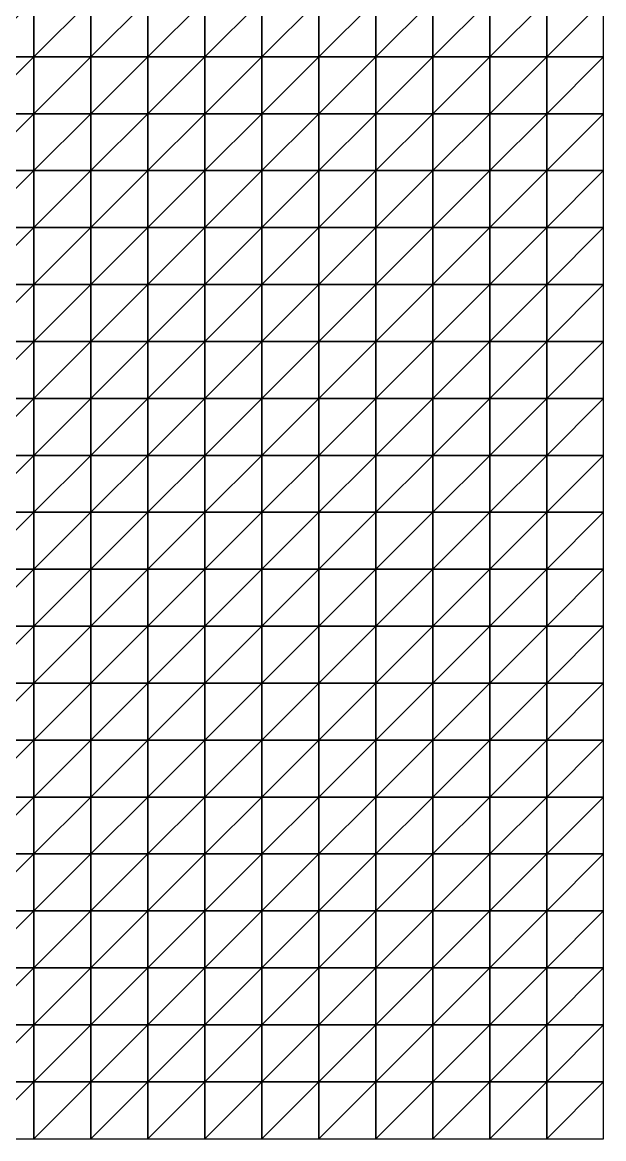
# Model space of a CAD drawing. Header units: metres. Extents: x 351000 to 353000, y 7455000 to 7457000.
# Drawn here: x 352744.9 to 353000, y 7455000 to 7455490.1 of the extents above; entities that cross this region are included whole.
import ezdxf

# ---------------------------------------------------------------- set-up
doc = ezdxf.new("R2010")
doc.units = ezdxf.units.M

msp = doc.modelspace()

# ---------------------------------------------------------------- linework, layer by layer
at = {"layer": 'TOPOGRAPHY'}
for points in [[(352725, 7455475, 1289.14), (352750, 7455475, 1289.99), (352750, 7455500, 1295.3)], [(352725, 7455475, 1289.14), (352750, 7455500, 1295.3), (352725, 7455500, 1294.34)], [(352750, 7455475, 1289.99), (352775, 7455475, 1291.49), (352775, 7455500, 1296.65)], [(352750, 7455475, 1289.99), (352775, 7455500, 1296.65), (352750, 7455500, 1295.3)], [(352775, 7455475, 1291.49), (352800, 7455475, 1293.46), (352800, 7455500, 1298.21)], [(352775, 7455475, 1291.49), (352800, 7455500, 1298.21), (352775, 7455500, 1296.65)], [(352800, 7455475, 1293.46), (352825, 7455475, 1295.66), (352825, 7455500, 1299.75)], [(352800, 7455475, 1293.46), (352825, 7455500, 1299.75), (352800, 7455500, 1298.21)], [(352825, 7455475, 1295.66), (352850, 7455475, 1297.83), (352850, 7455500, 1301.08)], [(352825, 7455475, 1295.66), (352850, 7455500, 1301.08), (352825, 7455500, 1299.75)], [(352850, 7455475, 1297.83), (352875, 7455475, 1299.72), (352875, 7455500, 1302.01)], [(352850, 7455475, 1297.83), (352875, 7455500, 1302.01), (352850, 7455500, 1301.08)], [(352875, 7455475, 1299.72), (352900, 7455475, 1301.09), (352900, 7455500, 1302.38)], [(352875, 7455475, 1299.72), (352900, 7455500, 1302.38), (352875, 7455500, 1302.01)], [(352900, 7455475, 1301.09), (352925, 7455475, 1301.76), (352925, 7455500, 1302.12)], [(352900, 7455475, 1301.09), (352925, 7455500, 1302.12), (352900, 7455500, 1302.38)], [(352925, 7455475, 1301.76), (352950, 7455475, 1301.61), (352950, 7455500, 1301.19)], [(352925, 7455475, 1301.76), (352950, 7455500, 1301.19), (352925, 7455500, 1302.12)], [(352950, 7455475, 1301.61), (352975, 7455475, 1300.6), (352975, 7455500, 1299.62)], [(352950, 7455475, 1301.61), (352975, 7455500, 1299.62), (352950, 7455500, 1301.19)], [(352975, 7455475, 1300.6), (353000, 7455475, 1298.77), (353000, 7455500, 1297.5)], [(352975, 7455475, 1300.6), (353000, 7455500, 1297.5), (352975, 7455500, 1299.62)], [(352725, 7455450, 1285.28), (352750, 7455450, 1286.01), (352750, 7455475, 1289.99)], [(352725, 7455450, 1285.28), (352750, 7455475, 1289.99), (352725, 7455475, 1289.14)], [(352750, 7455450, 1286.01), (352775, 7455450, 1287.54), (352775, 7455475, 1291.49)], [(352750, 7455450, 1286.01), (352775, 7455475, 1291.49), (352750, 7455475, 1289.99)], [(352775, 7455450, 1287.54), (352800, 7455450, 1289.7), (352800, 7455475, 1293.46)], [(352775, 7455450, 1287.54), (352800, 7455475, 1293.46), (352775, 7455475, 1291.49)], [(352800, 7455450, 1289.7), (352825, 7455450, 1292.27), (352825, 7455475, 1295.66)], [(352800, 7455450, 1289.7), (352825, 7455475, 1295.66), (352800, 7455475, 1293.46)], [(352825, 7455450, 1292.27), (352850, 7455450, 1294.96), (352850, 7455475, 1297.83)], [(352825, 7455450, 1292.27), (352850, 7455475, 1297.83), (352825, 7455475, 1295.66)], [(352850, 7455450, 1294.96), (352875, 7455450, 1297.47), (352875, 7455475, 1299.72)], [(352850, 7455450, 1294.96), (352875, 7455475, 1299.72), (352850, 7455475, 1297.83)], [(352875, 7455450, 1297.47), (352900, 7455450, 1299.52), (352900, 7455475, 1301.09)], [(352875, 7455450, 1297.47), (352900, 7455475, 1301.09), (352875, 7455475, 1299.72)], [(352900, 7455450, 1299.52), (352925, 7455450, 1300.85), (352925, 7455475, 1301.76)], [(352900, 7455450, 1299.52), (352925, 7455475, 1301.76), (352900, 7455475, 1301.09)], [(352925, 7455450, 1300.85), (352950, 7455450, 1301.28), (352950, 7455475, 1301.61)], [(352925, 7455450, 1300.85), (352950, 7455475, 1301.61), (352925, 7455475, 1301.76)], [(352950, 7455450, 1301.28), (352975, 7455450, 1300.72), (352975, 7455475, 1300.6)], [(352950, 7455450, 1301.28), (352975, 7455475, 1300.6), (352950, 7455475, 1301.61)], [(352975, 7455450, 1300.72), (353000, 7455450, 1299.14), (353000, 7455475, 1298.77)], [(352975, 7455450, 1300.72), (353000, 7455475, 1298.77), (352975, 7455475, 1300.6)], [(352725, 7455425, 1283.21), (352750, 7455425, 1283.72), (352750, 7455450, 1286.01)], [(352725, 7455425, 1283.21), (352750, 7455450, 1286.01), (352725, 7455450, 1285.28)], [(352750, 7455425, 1283.72), (352775, 7455425, 1285.04), (352775, 7455450, 1287.54)], [(352750, 7455425, 1283.72), (352775, 7455450, 1287.54), (352750, 7455450, 1286.01)], [(352775, 7455425, 1285.04), (352800, 7455425, 1287.07), (352800, 7455450, 1289.7)], [(352775, 7455425, 1285.04), (352800, 7455450, 1289.7), (352775, 7455450, 1287.54)], [(352800, 7455425, 1287.07), (352825, 7455425, 1289.58), (352825, 7455450, 1292.27)], [(352800, 7455425, 1287.07), (352825, 7455450, 1292.27), (352800, 7455450, 1289.7)], [(352825, 7455425, 1289.58), (352850, 7455425, 1292.33), (352850, 7455450, 1294.96)], [(352825, 7455425, 1289.58), (352850, 7455450, 1294.96), (352825, 7455450, 1292.27)], [(352850, 7455425, 1292.33), (352875, 7455425, 1295.01), (352875, 7455450, 1297.47)], [(352850, 7455425, 1292.33), (352875, 7455450, 1297.47), (352850, 7455450, 1294.96)], [(352875, 7455425, 1295.01), (352900, 7455425, 1297.32), (352900, 7455450, 1299.52)], [(352875, 7455425, 1295.01), (352900, 7455450, 1299.52), (352875, 7455450, 1297.47)], [(352900, 7455425, 1297.32), (352925, 7455425, 1298.97), (352925, 7455450, 1300.85)], [(352900, 7455425, 1297.32), (352925, 7455450, 1300.85), (352900, 7455450, 1299.52)], [(352925, 7455425, 1298.97), (352950, 7455425, 1299.74), (352950, 7455450, 1301.28)], [(352925, 7455425, 1298.97), (352950, 7455450, 1301.28), (352925, 7455450, 1300.85)], [(352950, 7455425, 1299.74), (352975, 7455425, 1299.49), (352975, 7455450, 1300.72)], [(352950, 7455425, 1299.74), (352975, 7455450, 1300.72), (352950, 7455450, 1301.28)], [(352975, 7455425, 1299.49), (353000, 7455425, 1298.17), (353000, 7455450, 1299.14)], [(352975, 7455425, 1299.49), (353000, 7455450, 1299.14), (352975, 7455450, 1300.72)], [(352725, 7455400, 1282.92), (352750, 7455400, 1283.03), (352750, 7455425, 1283.72)], [(352725, 7455400, 1282.92), (352750, 7455425, 1283.72), (352725, 7455425, 1283.21)], [(352750, 7455400, 1283.03), (352775, 7455400, 1283.86), (352775, 7455425, 1285.04)], [(352750, 7455400, 1283.03), (352775, 7455425, 1285.04), (352750, 7455425, 1283.72)], [(352775, 7455400, 1283.86), (352800, 7455400, 1285.35), (352800, 7455425, 1287.07)], [(352775, 7455400, 1283.86), (352800, 7455425, 1287.07), (352775, 7455425, 1285.04)], [(352800, 7455400, 1285.35), (352825, 7455400, 1287.36), (352825, 7455425, 1289.58)], [(352800, 7455400, 1285.35), (352825, 7455425, 1289.58), (352800, 7455425, 1287.07)], [(352825, 7455400, 1287.36), (352850, 7455400, 1289.68), (352850, 7455425, 1292.33)], [(352825, 7455400, 1287.36), (352850, 7455425, 1292.33), (352825, 7455425, 1289.58)], [(352850, 7455400, 1289.68), (352875, 7455400, 1292.06), (352875, 7455425, 1295.01)], [(352850, 7455400, 1289.68), (352875, 7455425, 1295.01), (352850, 7455425, 1292.33)], [(352875, 7455400, 1292.06), (352900, 7455400, 1294.2), (352900, 7455425, 1297.32)], [(352875, 7455400, 1292.06), (352900, 7455425, 1297.32), (352875, 7455425, 1295.01)], [(352900, 7455400, 1294.2), (352925, 7455400, 1295.84), (352925, 7455425, 1298.97)], [(352900, 7455400, 1294.2), (352925, 7455425, 1298.97), (352900, 7455425, 1297.32)], [(352925, 7455400, 1295.84), (352950, 7455400, 1296.73), (352950, 7455425, 1299.74)], [(352925, 7455400, 1295.84), (352950, 7455425, 1299.74), (352925, 7455425, 1298.97)], [(352950, 7455400, 1296.73), (352975, 7455400, 1296.72), (352975, 7455425, 1299.49)], [(352950, 7455400, 1296.73), (352975, 7455425, 1299.49), (352950, 7455425, 1299.74)], [(352975, 7455400, 1296.72), (353000, 7455400, 1295.69), (353000, 7455425, 1298.17)], [(352975, 7455400, 1296.72), (353000, 7455425, 1298.17), (352975, 7455425, 1299.49)], [(352725, 7455375, 1284), (352750, 7455375, 1283.52), (352750, 7455400, 1283.03)], [(352725, 7455375, 1284), (352750, 7455400, 1283.03), (352725, 7455400, 1282.92)], [(352750, 7455375, 1283.52), (352775, 7455375, 1283.56), (352775, 7455400, 1283.86)], [(352750, 7455375, 1283.52), (352775, 7455400, 1283.86), (352750, 7455400, 1283.03)], [(352775, 7455375, 1283.56), (352800, 7455375, 1284.16), (352800, 7455400, 1285.35)], [(352775, 7455375, 1283.56), (352800, 7455400, 1285.35), (352775, 7455400, 1283.86)], [(352800, 7455375, 1284.16), (352825, 7455375, 1285.26), (352825, 7455400, 1287.36)], [(352800, 7455375, 1284.16), (352825, 7455400, 1287.36), (352800, 7455400, 1285.35)], [(352825, 7455375, 1285.26), (352850, 7455375, 1286.74), (352850, 7455400, 1289.68)], [(352825, 7455375, 1285.26), (352850, 7455400, 1289.68), (352825, 7455400, 1287.36)], [(352850, 7455375, 1286.74), (352875, 7455375, 1288.42), (352875, 7455400, 1292.06)], [(352850, 7455375, 1286.74), (352875, 7455400, 1292.06), (352850, 7455400, 1289.68)], [(352875, 7455375, 1288.42), (352900, 7455375, 1290.06), (352900, 7455400, 1294.2)], [(352875, 7455375, 1288.42), (352900, 7455400, 1294.2), (352875, 7455400, 1292.06)], [(352900, 7455375, 1290.06), (352925, 7455375, 1291.44), (352925, 7455400, 1295.84)], [(352900, 7455375, 1290.06), (352925, 7455400, 1295.84), (352900, 7455400, 1294.2)], [(352925, 7455375, 1291.44), (352950, 7455375, 1292.33), (352950, 7455400, 1296.73)], [(352925, 7455375, 1291.44), (352950, 7455400, 1296.73), (352925, 7455400, 1295.84)], [(352950, 7455375, 1292.33), (352975, 7455375, 1292.53), (352975, 7455400, 1296.72)], [(352950, 7455375, 1292.33), (352975, 7455400, 1296.72), (352950, 7455400, 1296.73)], [(352975, 7455375, 1292.53), (353000, 7455375, 1291.92), (353000, 7455400, 1295.69)], [(352975, 7455375, 1292.53), (353000, 7455400, 1295.69), (352975, 7455400, 1296.72)], [(352725, 7455350, 1285.79), (352750, 7455350, 1284.54), (352750, 7455375, 1283.52)], [(352725, 7455350, 1285.79), (352750, 7455375, 1283.52), (352725, 7455375, 1284)], [(352750, 7455350, 1284.54), (352775, 7455350, 1283.59), (352775, 7455375, 1283.56)], [(352750, 7455350, 1284.54), (352775, 7455375, 1283.56), (352750, 7455375, 1283.52)], [(352775, 7455350, 1283.59), (352800, 7455350, 1283.06), (352800, 7455375, 1284.16)], [(352775, 7455350, 1283.59), (352800, 7455375, 1284.16), (352775, 7455375, 1283.56)], [(352800, 7455350, 1283.06), (352825, 7455350, 1283), (352825, 7455375, 1285.26)], [(352800, 7455350, 1283.06), (352825, 7455375, 1285.26), (352800, 7455375, 1284.16)], [(352825, 7455350, 1283), (352850, 7455350, 1283.38), (352850, 7455375, 1286.74)], [(352825, 7455350, 1283), (352850, 7455375, 1286.74), (352825, 7455375, 1285.26)], [(352850, 7455350, 1283.38), (352875, 7455350, 1284.13), (352875, 7455375, 1288.42)], [(352850, 7455350, 1283.38), (352875, 7455375, 1288.42), (352850, 7455375, 1286.74)], [(352875, 7455350, 1284.13), (352900, 7455350, 1285.1), (352900, 7455375, 1290.06)], [(352875, 7455350, 1284.13), (352900, 7455375, 1290.06), (352875, 7455375, 1288.42)], [(352900, 7455350, 1285.1), (352925, 7455350, 1286.1), (352925, 7455375, 1291.44)], [(352900, 7455350, 1285.1), (352925, 7455375, 1291.44), (352900, 7455375, 1290.06)], [(352925, 7455350, 1286.1), (352950, 7455350, 1286.93), (352950, 7455375, 1292.33)], [(352925, 7455350, 1286.1), (352950, 7455375, 1292.33), (352925, 7455375, 1291.44)], [(352950, 7455350, 1286.93), (352975, 7455350, 1287.4), (352975, 7455375, 1292.53)], [(352950, 7455350, 1286.93), (352975, 7455375, 1292.53), (352950, 7455375, 1292.33)], [(352975, 7455350, 1287.4), (353000, 7455350, 1287.34), (353000, 7455375, 1291.92)], [(352975, 7455350, 1287.4), (353000, 7455375, 1291.92), (352975, 7455375, 1292.53)], [(352725, 7455325, 1287.5), (352750, 7455325, 1285.43), (352750, 7455350, 1284.54)], [(352725, 7455325, 1287.5), (352750, 7455350, 1284.54), (352725, 7455350, 1285.79)], [(352750, 7455325, 1285.43), (352775, 7455325, 1283.44), (352775, 7455350, 1283.59)], [(352750, 7455325, 1285.43), (352775, 7455350, 1283.59), (352750, 7455350, 1284.54)], [(352775, 7455325, 1283.44), (352800, 7455325, 1281.73), (352800, 7455350, 1283.06)], [(352775, 7455325, 1283.44), (352800, 7455350, 1283.06), (352775, 7455350, 1283.59)], [(352800, 7455325, 1281.73), (352825, 7455325, 1280.45), (352825, 7455350, 1283)], [(352800, 7455325, 1281.73), (352825, 7455350, 1283), (352800, 7455350, 1283.06)], [(352825, 7455325, 1280.45), (352850, 7455325, 1279.7), (352850, 7455350, 1283.38)], [(352825, 7455325, 1280.45), (352850, 7455350, 1283.38), (352825, 7455350, 1283)], [(352850, 7455325, 1279.7), (352875, 7455325, 1279.49), (352875, 7455350, 1284.13)], [(352850, 7455325, 1279.7), (352875, 7455350, 1284.13), (352850, 7455350, 1283.38)], [(352875, 7455325, 1279.49), (352900, 7455325, 1279.77), (352900, 7455350, 1285.1)], [(352875, 7455325, 1279.49), (352900, 7455350, 1285.1), (352875, 7455350, 1284.13)], [(352900, 7455325, 1279.77), (352925, 7455325, 1280.39), (352925, 7455350, 1286.1)], [(352900, 7455325, 1279.77), (352925, 7455350, 1286.1), (352900, 7455350, 1285.1)], [(352925, 7455325, 1280.39), (352950, 7455325, 1281.21), (352950, 7455350, 1286.93)], [(352925, 7455325, 1280.39), (352950, 7455350, 1286.93), (352925, 7455350, 1286.1)], [(352950, 7455325, 1281.21), (352975, 7455325, 1282.01), (352975, 7455350, 1287.4)], [(352950, 7455325, 1281.21), (352975, 7455350, 1287.4), (352950, 7455350, 1286.93)], [(352975, 7455325, 1282.01), (353000, 7455325, 1282.6), (353000, 7455350, 1287.34)], [(352975, 7455325, 1282.01), (353000, 7455350, 1287.34), (352975, 7455350, 1287.4)], [(352725, 7455300, 1288.49), (352750, 7455300, 1285.68), (352750, 7455325, 1285.43)], [(352725, 7455300, 1288.49), (352750, 7455325, 1285.43), (352725, 7455325, 1287.5)], [(352750, 7455300, 1285.68), (352775, 7455300, 1282.78), (352775, 7455325, 1283.44)], [(352750, 7455300, 1285.68), (352775, 7455325, 1283.44), (352750, 7455325, 1285.43)], [(352775, 7455300, 1282.78), (352800, 7455300, 1280.05), (352800, 7455325, 1281.73)], [(352775, 7455300, 1282.78), (352800, 7455325, 1281.73), (352775, 7455325, 1283.44)], [(352800, 7455300, 1280.05), (352825, 7455300, 1277.73), (352825, 7455325, 1280.45)], [(352800, 7455300, 1280.05), (352825, 7455325, 1280.45), (352800, 7455325, 1281.73)], [(352825, 7455300, 1277.73), (352850, 7455300, 1276.02), (352850, 7455325, 1279.7)], [(352825, 7455300, 1277.73), (352850, 7455325, 1279.7), (352825, 7455325, 1280.45)], [(352850, 7455300, 1276.02), (352875, 7455300, 1275), (352875, 7455325, 1279.49)], [(352850, 7455300, 1276.02), (352875, 7455325, 1279.49), (352850, 7455325, 1279.7)], [(352875, 7455300, 1275), (352900, 7455300, 1274.7), (352900, 7455325, 1279.77)], [(352875, 7455300, 1275), (352900, 7455325, 1279.77), (352875, 7455325, 1279.49)], [(352900, 7455300, 1274.7), (352925, 7455300, 1275.04), (352925, 7455325, 1280.39)], [(352900, 7455300, 1274.7), (352925, 7455325, 1280.39), (352900, 7455325, 1279.77)], [(352925, 7455300, 1275.04), (352950, 7455300, 1275.9), (352950, 7455325, 1281.21)], [(352925, 7455300, 1275.04), (352950, 7455325, 1281.21), (352925, 7455325, 1280.39)], [(352950, 7455300, 1275.9), (352975, 7455300, 1277.07), (352975, 7455325, 1282.01)], [(352950, 7455300, 1275.9), (352975, 7455325, 1282.01), (352950, 7455325, 1281.21)], [(352975, 7455300, 1277.07), (353000, 7455300, 1278.33), (353000, 7455325, 1282.6)], [(352975, 7455300, 1277.07), (353000, 7455325, 1282.6), (352975, 7455325, 1282.01)], [(352725, 7455275, 1288.35), (352750, 7455275, 1285.05), (352750, 7455300, 1285.68)], [(352725, 7455275, 1288.35), (352750, 7455300, 1285.68), (352725, 7455300, 1288.49)], [(352750, 7455275, 1285.05), (352775, 7455275, 1281.55), (352775, 7455300, 1282.78)], [(352750, 7455275, 1285.05), (352775, 7455300, 1282.78), (352750, 7455300, 1285.68)], [(352775, 7455275, 1281.55), (352800, 7455275, 1278.15), (352800, 7455300, 1280.05)], [(352775, 7455275, 1281.55), (352800, 7455300, 1280.05), (352775, 7455300, 1282.78)], [(352800, 7455275, 1278.15), (352825, 7455275, 1275.15), (352825, 7455300, 1277.73)], [(352800, 7455275, 1278.15), (352825, 7455300, 1277.73), (352800, 7455300, 1280.05)], [(352825, 7455275, 1275.15), (352850, 7455275, 1272.79), (352850, 7455300, 1276.02)], [(352825, 7455275, 1275.15), (352850, 7455300, 1276.02), (352825, 7455300, 1277.73)], [(352850, 7455275, 1272.79), (352875, 7455275, 1271.24), (352875, 7455300, 1275)], [(352850, 7455275, 1272.79), (352875, 7455300, 1275), (352850, 7455300, 1276.02)], [(352875, 7455275, 1271.24), (352900, 7455275, 1270.57), (352900, 7455300, 1274.7)], [(352875, 7455275, 1271.24), (352900, 7455300, 1274.7), (352875, 7455300, 1275)], [(352900, 7455275, 1270.57), (352925, 7455275, 1270.76), (352925, 7455300, 1275.04)], [(352900, 7455275, 1270.57), (352925, 7455300, 1275.04), (352900, 7455300, 1274.7)], [(352925, 7455275, 1270.76), (352950, 7455275, 1271.7), (352950, 7455300, 1275.9)], [(352925, 7455275, 1270.76), (352950, 7455300, 1275.9), (352925, 7455300, 1275.04)], [(352950, 7455275, 1271.7), (352975, 7455275, 1273.2), (352975, 7455300, 1277.07)], [(352950, 7455275, 1271.7), (352975, 7455300, 1277.07), (352950, 7455300, 1275.9)], [(352975, 7455275, 1273.2), (353000, 7455275, 1275.02), (353000, 7455300, 1278.33)], [(352975, 7455275, 1273.2), (353000, 7455300, 1278.33), (352975, 7455300, 1277.07)], [(352725, 7455250, 1287.02), (352750, 7455250, 1283.61), (352750, 7455275, 1285.05)], [(352725, 7455250, 1287.02), (352750, 7455275, 1285.05), (352725, 7455275, 1288.35)], [(352750, 7455250, 1283.61), (352775, 7455250, 1279.95), (352775, 7455275, 1281.55)], [(352750, 7455250, 1283.61), (352775, 7455275, 1281.55), (352750, 7455275, 1285.05)], [(352775, 7455250, 1279.95), (352800, 7455250, 1276.34), (352800, 7455275, 1278.15)], [(352775, 7455250, 1279.95), (352800, 7455275, 1278.15), (352775, 7455275, 1281.55)], [(352800, 7455250, 1276.34), (352825, 7455250, 1273.11), (352825, 7455275, 1275.15)], [(352800, 7455250, 1276.34), (352825, 7455275, 1275.15), (352800, 7455275, 1278.15)], [(352825, 7455250, 1273.11), (352850, 7455250, 1270.51), (352850, 7455275, 1272.79)], [(352825, 7455250, 1273.11), (352850, 7455275, 1272.79), (352825, 7455275, 1275.15)], [(352850, 7455250, 1270.51), (352875, 7455250, 1268.74), (352875, 7455275, 1271.24)], [(352850, 7455250, 1270.51), (352875, 7455275, 1271.24), (352850, 7455275, 1272.79)], [(352875, 7455250, 1268.74), (352900, 7455250, 1267.92), (352900, 7455275, 1270.57)], [(352875, 7455250, 1268.74), (352900, 7455275, 1270.57), (352875, 7455275, 1271.24)], [(352900, 7455250, 1267.92), (352925, 7455250, 1268.05), (352925, 7455275, 1270.76)], [(352900, 7455250, 1267.92), (352925, 7455275, 1270.76), (352900, 7455275, 1270.57)], [(352925, 7455250, 1268.05), (352950, 7455250, 1269.06), (352950, 7455275, 1271.7)], [(352925, 7455250, 1268.05), (352950, 7455275, 1271.7), (352925, 7455275, 1270.76)], [(352950, 7455250, 1269.06), (352975, 7455250, 1270.76), (352975, 7455275, 1273.2)], [(352950, 7455250, 1269.06), (352975, 7455275, 1273.2), (352950, 7455275, 1271.7)], [(352975, 7455250, 1270.76), (353000, 7455250, 1272.92), (353000, 7455275, 1275.02)], [(352975, 7455250, 1270.76), (353000, 7455275, 1275.02), (352975, 7455275, 1273.2)], [(352725, 7455225, 1284.78), (352750, 7455225, 1281.67), (352750, 7455250, 1283.61)], [(352725, 7455225, 1284.78), (352750, 7455250, 1283.61), (352725, 7455250, 1287.02)], [(352750, 7455225, 1281.67), (352775, 7455225, 1278.32), (352775, 7455250, 1279.95)], [(352750, 7455225, 1281.67), (352775, 7455250, 1279.95), (352750, 7455250, 1283.61)], [(352775, 7455225, 1278.32), (352800, 7455225, 1275), (352800, 7455250, 1276.34)], [(352775, 7455225, 1278.32), (352800, 7455250, 1276.34), (352775, 7455250, 1279.95)], [(352800, 7455225, 1275), (352825, 7455225, 1271.99), (352825, 7455250, 1273.11)], [(352800, 7455225, 1275), (352825, 7455250, 1273.11), (352800, 7455250, 1276.34)], [(352825, 7455225, 1271.99), (352850, 7455225, 1269.54), (352850, 7455250, 1270.51)], [(352825, 7455225, 1271.99), (352850, 7455250, 1270.51), (352825, 7455250, 1273.11)], [(352850, 7455225, 1269.54), (352875, 7455225, 1267.84), (352875, 7455250, 1268.74)], [(352850, 7455225, 1269.54), (352875, 7455250, 1268.74), (352850, 7455250, 1270.51)], [(352875, 7455225, 1267.84), (352900, 7455225, 1267.03), (352900, 7455250, 1267.92)], [(352875, 7455225, 1267.84), (352900, 7455250, 1267.92), (352875, 7455250, 1268.74)], [(352900, 7455225, 1267.03), (352925, 7455225, 1267.15), (352925, 7455250, 1268.05)], [(352900, 7455225, 1267.03), (352925, 7455250, 1268.05), (352900, 7455250, 1267.92)], [(352925, 7455225, 1267.15), (352950, 7455225, 1268.13), (352950, 7455250, 1269.06)], [(352925, 7455225, 1267.15), (352950, 7455250, 1269.06), (352925, 7455250, 1268.05)], [(352950, 7455225, 1268.13), (352975, 7455225, 1269.83), (352975, 7455250, 1270.76)], [(352950, 7455225, 1268.13), (352975, 7455250, 1270.76), (352950, 7455250, 1269.06)], [(352975, 7455225, 1269.83), (353000, 7455225, 1272.03), (353000, 7455250, 1272.92)], [(352975, 7455225, 1269.83), (353000, 7455250, 1272.92), (352975, 7455250, 1270.76)], [(352725, 7455200, 1282.09), (352750, 7455200, 1279.68), (352750, 7455225, 1281.67)], [(352725, 7455200, 1282.09), (352750, 7455225, 1281.67), (352725, 7455225, 1284.78)], [(352750, 7455200, 1279.68), (352775, 7455200, 1277.05), (352775, 7455225, 1278.32)], [(352750, 7455200, 1279.68), (352775, 7455225, 1278.32), (352750, 7455225, 1281.67)], [(352775, 7455200, 1277.05), (352800, 7455200, 1274.42), (352800, 7455225, 1275)], [(352775, 7455200, 1277.05), (352800, 7455225, 1275), (352775, 7455225, 1278.32)], [(352800, 7455200, 1274.42), (352825, 7455200, 1272), (352825, 7455225, 1271.99)], [(352800, 7455200, 1274.42), (352825, 7455225, 1271.99), (352800, 7455225, 1275)], [(352825, 7455200, 1272), (352850, 7455200, 1269.99), (352850, 7455225, 1269.54)], [(352825, 7455200, 1272), (352850, 7455225, 1269.54), (352825, 7455225, 1271.99)], [(352850, 7455200, 1269.99), (352875, 7455200, 1268.57), (352875, 7455225, 1267.84)], [(352850, 7455200, 1269.99), (352875, 7455225, 1267.84), (352850, 7455225, 1269.54)], [(352875, 7455200, 1268.57), (352900, 7455200, 1267.87), (352900, 7455225, 1267.03)], [(352875, 7455200, 1268.57), (352900, 7455225, 1267.03), (352875, 7455225, 1267.84)], [(352900, 7455200, 1267.87), (352925, 7455200, 1267.94), (352925, 7455225, 1267.15)], [(352900, 7455200, 1267.87), (352925, 7455225, 1267.15), (352900, 7455225, 1267.03)], [(352925, 7455200, 1267.94), (352950, 7455200, 1268.75), (352950, 7455225, 1268.13)], [(352925, 7455200, 1267.94), (352950, 7455225, 1268.13), (352925, 7455225, 1267.15)], [(352950, 7455200, 1268.75), (352975, 7455200, 1270.21), (352975, 7455225, 1269.83)], [(352950, 7455200, 1268.75), (352975, 7455225, 1269.83), (352950, 7455225, 1268.13)], [(352975, 7455200, 1270.21), (353000, 7455200, 1272.13), (353000, 7455225, 1272.03)], [(352975, 7455200, 1270.21), (353000, 7455225, 1272.03), (352975, 7455225, 1269.83)], [(352725, 7455175, 1279.51), (352750, 7455175, 1278.04), (352750, 7455200, 1279.68)], [(352725, 7455175, 1279.51), (352750, 7455200, 1279.68), (352725, 7455200, 1282.09)], [(352750, 7455175, 1278.04), (352775, 7455175, 1276.42), (352775, 7455200, 1277.05)], [(352750, 7455175, 1278.04), (352775, 7455200, 1277.05), (352750, 7455200, 1279.68)], [(352775, 7455175, 1276.42), (352800, 7455175, 1274.72), (352800, 7455200, 1274.42)], [(352775, 7455175, 1276.42), (352800, 7455200, 1274.42), (352775, 7455200, 1277.05)], [(352800, 7455175, 1274.72), (352825, 7455175, 1273.11), (352825, 7455200, 1272)], [(352800, 7455175, 1274.72), (352825, 7455200, 1272), (352800, 7455200, 1274.42)], [(352825, 7455175, 1273.11), (352850, 7455175, 1271.71), (352850, 7455200, 1269.99)], [(352825, 7455175, 1273.11), (352850, 7455200, 1269.99), (352825, 7455200, 1272)], [(352850, 7455175, 1271.71), (352875, 7455175, 1270.66), (352875, 7455200, 1268.57)], [(352850, 7455175, 1271.71), (352875, 7455200, 1268.57), (352850, 7455200, 1269.99)], [(352875, 7455175, 1270.66), (352900, 7455175, 1270.08), (352900, 7455200, 1267.87)], [(352875, 7455175, 1270.66), (352900, 7455200, 1267.87), (352875, 7455200, 1268.57)], [(352900, 7455175, 1270.08), (352925, 7455175, 1270.04), (352925, 7455200, 1267.94)], [(352900, 7455175, 1270.08), (352925, 7455200, 1267.94), (352900, 7455200, 1267.87)], [(352925, 7455175, 1270.04), (352950, 7455175, 1270.54), (352950, 7455200, 1268.75)], [(352925, 7455175, 1270.04), (352950, 7455200, 1268.75), (352925, 7455200, 1267.94)], [(352950, 7455175, 1270.54), (352975, 7455175, 1271.54), (352975, 7455200, 1270.21)], [(352950, 7455175, 1270.54), (352975, 7455200, 1270.21), (352950, 7455200, 1268.75)], [(352975, 7455175, 1271.54), (353000, 7455175, 1272.94), (353000, 7455200, 1272.13)], [(352975, 7455175, 1271.54), (353000, 7455200, 1272.13), (352975, 7455200, 1270.21)], [(352725, 7455150, 1277.46), (352750, 7455150, 1277.04), (352750, 7455175, 1278.04)], [(352725, 7455150, 1277.46), (352750, 7455175, 1278.04), (352725, 7455175, 1279.51)], [(352750, 7455150, 1277.04), (352775, 7455150, 1276.48), (352775, 7455175, 1276.42)], [(352750, 7455150, 1277.04), (352775, 7455175, 1276.42), (352750, 7455175, 1278.04)], [(352775, 7455150, 1276.48), (352800, 7455150, 1275.8), (352800, 7455175, 1274.72)], [(352775, 7455150, 1276.48), (352800, 7455175, 1274.72), (352775, 7455175, 1276.42)], [(352800, 7455150, 1275.8), (352825, 7455150, 1275.03), (352825, 7455175, 1273.11)], [(352800, 7455150, 1275.8), (352825, 7455175, 1273.11), (352800, 7455175, 1274.72)], [(352825, 7455150, 1275.03), (352850, 7455150, 1274.27), (352850, 7455175, 1271.71)], [(352825, 7455150, 1275.03), (352850, 7455175, 1271.71), (352825, 7455175, 1273.11)], [(352850, 7455150, 1274.27), (352875, 7455150, 1273.6), (352875, 7455175, 1270.66)], [(352850, 7455150, 1274.27), (352875, 7455175, 1270.66), (352850, 7455175, 1271.71)], [(352875, 7455150, 1273.6), (352900, 7455150, 1273.11), (352900, 7455175, 1270.08)], [(352875, 7455150, 1273.6), (352900, 7455175, 1270.08), (352875, 7455175, 1270.66)], [(352900, 7455150, 1273.11), (352925, 7455150, 1272.9), (352925, 7455175, 1270.04)], [(352900, 7455150, 1273.11), (352925, 7455175, 1270.04), (352900, 7455175, 1270.08)], [(352925, 7455150, 1272.9), (352950, 7455150, 1273), (352950, 7455175, 1270.54)], [(352925, 7455150, 1272.9), (352950, 7455175, 1270.54), (352925, 7455175, 1270.04)], [(352950, 7455150, 1273), (352975, 7455150, 1273.44), (352975, 7455175, 1271.54)], [(352950, 7455150, 1273), (352975, 7455175, 1271.54), (352950, 7455175, 1270.54)], [(352975, 7455150, 1273.44), (353000, 7455150, 1274.18), (353000, 7455175, 1272.94)], [(352975, 7455150, 1273.44), (353000, 7455175, 1272.94), (352975, 7455175, 1271.54)], [(352725, 7455125, 1276.21), (352750, 7455125, 1276.72), (352750, 7455150, 1277.04)], [(352725, 7455125, 1276.21), (352750, 7455150, 1277.04), (352725, 7455150, 1277.46)], [(352750, 7455125, 1276.72), (352775, 7455125, 1277.11), (352775, 7455150, 1276.48)], [(352750, 7455125, 1276.72), (352775, 7455150, 1276.48), (352750, 7455150, 1277.04)], [(352775, 7455125, 1277.11), (352800, 7455125, 1277.32), (352800, 7455150, 1275.8)], [(352775, 7455125, 1277.11), (352800, 7455150, 1275.8), (352775, 7455150, 1276.48)], [(352800, 7455125, 1277.32), (352825, 7455125, 1277.32), (352825, 7455150, 1275.03)], [(352800, 7455125, 1277.32), (352825, 7455150, 1275.03), (352800, 7455150, 1275.8)], [(352825, 7455125, 1277.32), (352850, 7455125, 1277.12), (352850, 7455150, 1274.27)], [(352825, 7455125, 1277.32), (352850, 7455150, 1274.27), (352825, 7455150, 1275.03)], [(352850, 7455125, 1277.12), (352875, 7455125, 1276.77), (352875, 7455150, 1273.6)], [(352850, 7455125, 1277.12), (352875, 7455150, 1273.6), (352850, 7455150, 1274.27)], [(352875, 7455125, 1276.77), (352900, 7455125, 1276.36), (352900, 7455150, 1273.11)], [(352875, 7455125, 1276.77), (352900, 7455150, 1273.11), (352875, 7455150, 1273.6)], [(352900, 7455125, 1276.36), (352925, 7455125, 1275.97), (352925, 7455150, 1272.9)], [(352900, 7455125, 1276.36), (352925, 7455150, 1272.9), (352900, 7455150, 1273.11)], [(352925, 7455125, 1275.97), (352950, 7455125, 1275.69), (352950, 7455150, 1273)], [(352925, 7455125, 1275.97), (352950, 7455150, 1273), (352925, 7455150, 1272.9)], [(352950, 7455125, 1275.69), (352975, 7455125, 1275.59), (352975, 7455150, 1273.44)], [(352950, 7455125, 1275.69), (352975, 7455150, 1273.44), (352950, 7455150, 1273)], [(352975, 7455125, 1275.59), (353000, 7455125, 1275.72), (353000, 7455150, 1274.18)], [(352975, 7455125, 1275.59), (353000, 7455150, 1274.18), (352975, 7455150, 1273.44)], [(352725, 7455100, 1275.74), (352750, 7455100, 1276.91), (352750, 7455125, 1276.72)], [(352725, 7455100, 1275.74), (352750, 7455125, 1276.72), (352725, 7455125, 1276.21)], [(352750, 7455100, 1276.91), (352775, 7455100, 1278), (352775, 7455125, 1277.11)], [(352750, 7455100, 1276.91), (352775, 7455125, 1277.11), (352750, 7455125, 1276.72)], [(352775, 7455100, 1278), (352800, 7455100, 1278.87), (352800, 7455125, 1277.32)], [(352775, 7455100, 1278), (352800, 7455125, 1277.32), (352775, 7455125, 1277.11)], [(352800, 7455100, 1278.87), (352825, 7455100, 1279.45), (352825, 7455125, 1277.32)], [(352800, 7455100, 1278.87), (352825, 7455125, 1277.32), (352800, 7455125, 1277.32)], [(352825, 7455100, 1279.45), (352850, 7455100, 1279.69), (352850, 7455125, 1277.12)], [(352825, 7455100, 1279.45), (352850, 7455125, 1277.12), (352825, 7455125, 1277.32)], [(352850, 7455100, 1279.69), (352875, 7455100, 1279.63), (352875, 7455125, 1276.77)], [(352850, 7455100, 1279.69), (352875, 7455125, 1276.77), (352850, 7455125, 1277.12)], [(352875, 7455100, 1279.63), (352900, 7455100, 1279.31), (352900, 7455125, 1276.36)], [(352875, 7455100, 1279.63), (352900, 7455125, 1276.36), (352875, 7455125, 1276.77)], [(352900, 7455100, 1279.31), (352925, 7455100, 1278.84), (352925, 7455125, 1275.97)], [(352900, 7455100, 1279.31), (352925, 7455125, 1275.97), (352900, 7455125, 1276.36)], [(352925, 7455100, 1278.84), (352950, 7455100, 1278.31), (352950, 7455125, 1275.69)], [(352925, 7455100, 1278.84), (352950, 7455125, 1275.69), (352925, 7455125, 1275.97)], [(352950, 7455100, 1278.31), (352975, 7455100, 1277.85), (352975, 7455125, 1275.59)], [(352950, 7455100, 1278.31), (352975, 7455125, 1275.59), (352950, 7455125, 1275.69)], [(352975, 7455100, 1277.85), (353000, 7455100, 1277.55), (353000, 7455125, 1275.72)], [(352975, 7455100, 1277.85), (353000, 7455125, 1275.72), (352975, 7455125, 1275.59)], [(352725, 7455075, 1275.85), (352750, 7455075, 1277.33), (352750, 7455100, 1276.91)], [(352725, 7455075, 1275.85), (352750, 7455100, 1276.91), (352725, 7455100, 1275.74)], [(352750, 7455075, 1277.33), (352775, 7455075, 1278.77), (352775, 7455100, 1278)], [(352750, 7455075, 1277.33), (352775, 7455100, 1278), (352750, 7455100, 1276.91)], [(352775, 7455075, 1278.77), (352800, 7455075, 1280.03), (352800, 7455100, 1278.87)], [(352775, 7455075, 1278.77), (352800, 7455100, 1278.87), (352775, 7455100, 1278)], [(352800, 7455075, 1280.03), (352825, 7455075, 1280.99), (352825, 7455100, 1279.45)], [(352800, 7455075, 1280.03), (352825, 7455100, 1279.45), (352800, 7455100, 1278.87)], [(352825, 7455075, 1280.99), (352850, 7455075, 1281.58), (352850, 7455100, 1279.69)], [(352825, 7455075, 1280.99), (352850, 7455100, 1279.69), (352825, 7455100, 1279.45)], [(352850, 7455075, 1281.58), (352875, 7455075, 1281.79), (352875, 7455100, 1279.63)], [(352850, 7455075, 1281.58), (352875, 7455100, 1279.63), (352850, 7455100, 1279.69)], [(352875, 7455075, 1281.79), (352900, 7455075, 1281.67), (352900, 7455100, 1279.31)], [(352875, 7455075, 1281.79), (352900, 7455100, 1279.31), (352875, 7455100, 1279.63)], [(352900, 7455075, 1281.67), (352925, 7455075, 1281.29), (352925, 7455100, 1278.84)], [(352900, 7455075, 1281.67), (352925, 7455100, 1278.84), (352900, 7455100, 1279.31)], [(352925, 7455075, 1281.29), (352950, 7455075, 1280.77), (352950, 7455100, 1278.31)], [(352925, 7455075, 1281.29), (352950, 7455100, 1278.31), (352925, 7455100, 1278.84)], [(352950, 7455075, 1280.77), (352975, 7455075, 1280.23), (352975, 7455100, 1277.85)], [(352950, 7455075, 1280.77), (352975, 7455100, 1277.85), (352950, 7455100, 1278.31)], [(352975, 7455075, 1280.23), (353000, 7455075, 1279.8), (353000, 7455100, 1277.55)], [(352975, 7455075, 1280.23), (353000, 7455100, 1277.55), (352975, 7455100, 1277.85)], [(352725, 7455050, 1276.22), (352750, 7455050, 1277.65), (352750, 7455075, 1277.33)], [(352725, 7455050, 1276.22), (352750, 7455075, 1277.33), (352725, 7455075, 1275.85)], [(352750, 7455050, 1277.65), (352775, 7455050, 1279.15), (352775, 7455075, 1278.77)], [(352750, 7455050, 1277.65), (352775, 7455075, 1278.77), (352750, 7455075, 1277.33)], [(352775, 7455050, 1279.15), (352800, 7455050, 1280.55), (352800, 7455075, 1280.03)], [(352775, 7455050, 1279.15), (352800, 7455075, 1280.03), (352775, 7455075, 1278.77)], [(352800, 7455050, 1280.55), (352825, 7455050, 1281.73), (352825, 7455075, 1280.99)], [(352800, 7455050, 1280.55), (352825, 7455075, 1280.99), (352800, 7455075, 1280.03)], [(352825, 7455050, 1281.73), (352850, 7455050, 1282.62), (352850, 7455075, 1281.58)], [(352825, 7455050, 1281.73), (352850, 7455075, 1281.58), (352825, 7455075, 1280.99)], [(352850, 7455050, 1282.62), (352875, 7455050, 1283.16), (352875, 7455075, 1281.79)], [(352850, 7455050, 1282.62), (352875, 7455075, 1281.79), (352850, 7455075, 1281.58)], [(352875, 7455050, 1283.16), (352900, 7455050, 1283.38), (352900, 7455075, 1281.67)], [(352875, 7455050, 1283.16), (352900, 7455075, 1281.67), (352875, 7455075, 1281.79)], [(352900, 7455050, 1283.38), (352925, 7455050, 1283.33), (352925, 7455075, 1281.29)], [(352900, 7455050, 1283.38), (352925, 7455075, 1281.29), (352900, 7455075, 1281.67)], [(352925, 7455050, 1283.33), (352950, 7455050, 1283.11), (352950, 7455075, 1280.77)], [(352925, 7455050, 1283.33), (352950, 7455075, 1280.77), (352925, 7455075, 1281.29)], [(352950, 7455050, 1283.11), (352975, 7455050, 1282.81), (352975, 7455075, 1280.23)], [(352950, 7455050, 1283.11), (352975, 7455075, 1280.23), (352950, 7455075, 1280.77)], [(352975, 7455050, 1282.81), (353000, 7455050, 1282.57), (353000, 7455075, 1279.8)], [(352975, 7455050, 1282.81), (353000, 7455075, 1279.8), (352975, 7455075, 1280.23)], [(352725, 7455025, 1276.56), (352750, 7455025, 1277.68), (352750, 7455050, 1277.65)], [(352725, 7455025, 1276.56), (352750, 7455050, 1277.65), (352725, 7455050, 1276.22)], [(352750, 7455025, 1277.68), (352775, 7455025, 1278.99), (352775, 7455050, 1279.15)], [(352750, 7455025, 1277.68), (352775, 7455050, 1279.15), (352750, 7455050, 1277.65)], [(352775, 7455025, 1278.99), (352800, 7455025, 1280.37), (352800, 7455050, 1280.55)], [(352775, 7455025, 1278.99), (352800, 7455050, 1280.55), (352775, 7455050, 1279.15)], [(352800, 7455025, 1280.37), (352825, 7455025, 1281.71), (352825, 7455050, 1281.73)], [(352800, 7455025, 1280.37), (352825, 7455050, 1281.73), (352800, 7455050, 1280.55)], [(352825, 7455025, 1281.71), (352850, 7455025, 1282.9), (352850, 7455050, 1282.62)], [(352825, 7455025, 1281.71), (352850, 7455050, 1282.62), (352825, 7455050, 1281.73)], [(352850, 7455025, 1282.9), (352875, 7455025, 1283.87), (352875, 7455050, 1283.16)], [(352850, 7455025, 1282.9), (352875, 7455050, 1283.16), (352850, 7455050, 1282.62)], [(352875, 7455025, 1283.87), (352900, 7455025, 1284.61), (352900, 7455050, 1283.38)], [(352875, 7455025, 1283.87), (352900, 7455050, 1283.38), (352875, 7455050, 1283.16)], [(352900, 7455025, 1284.61), (352925, 7455025, 1285.13), (352925, 7455050, 1283.33)], [(352900, 7455025, 1284.61), (352925, 7455050, 1283.33), (352900, 7455050, 1283.38)], [(352925, 7455025, 1285.13), (352950, 7455025, 1285.47), (352950, 7455050, 1283.11)], [(352925, 7455025, 1285.13), (352950, 7455050, 1283.11), (352925, 7455050, 1283.33)], [(352950, 7455025, 1285.47), (352975, 7455025, 1285.69), (352975, 7455050, 1282.81)], [(352950, 7455025, 1285.47), (352975, 7455050, 1282.81), (352950, 7455050, 1283.11)], [(352975, 7455025, 1285.69), (353000, 7455025, 1285.89), (353000, 7455050, 1282.57)], [(352975, 7455025, 1285.69), (353000, 7455050, 1282.57), (352975, 7455050, 1282.81)], [(352725, 7455000, 1276.69), (352750, 7455000, 1277.37), (352750, 7455025, 1277.68)], [(352725, 7455000, 1276.69), (352750, 7455025, 1277.68), (352725, 7455025, 1276.56)], [(352750, 7455000, 1277.37), (352775, 7455000, 1278.4), (352775, 7455025, 1278.99)], [(352750, 7455000, 1277.37), (352775, 7455025, 1278.99), (352750, 7455025, 1277.68)], [(352775, 7455000, 1278.4), (352800, 7455000, 1279.71), (352800, 7455025, 1280.37)], [(352775, 7455000, 1278.4), (352800, 7455025, 1280.37), (352775, 7455025, 1278.99)], [(352800, 7455000, 1279.71), (352825, 7455000, 1281.18), (352825, 7455025, 1281.71)], [(352800, 7455000, 1279.71), (352825, 7455025, 1281.71), (352800, 7455025, 1280.37)], [(352825, 7455000, 1281.18), (352850, 7455000, 1282.72), (352850, 7455025, 1282.9)], [(352825, 7455000, 1281.18), (352850, 7455025, 1282.9), (352825, 7455025, 1281.71)], [(352850, 7455000, 1282.72), (352875, 7455000, 1284.22), (352875, 7455025, 1283.87)], [(352850, 7455000, 1282.72), (352875, 7455025, 1283.87), (352850, 7455025, 1282.9)], [(352875, 7455000, 1284.22), (352900, 7455000, 1285.62), (352900, 7455025, 1284.61)], [(352875, 7455000, 1284.22), (352900, 7455025, 1284.61), (352875, 7455025, 1283.87)], [(352900, 7455000, 1285.62), (352925, 7455000, 1286.86), (352925, 7455025, 1285.13)], [(352900, 7455000, 1285.62), (352925, 7455025, 1285.13), (352900, 7455025, 1284.61)], [(352925, 7455000, 1286.86), (352950, 7455000, 1287.93), (352950, 7455025, 1285.47)], [(352925, 7455000, 1286.86), (352950, 7455025, 1285.47), (352925, 7455025, 1285.13)], [(352950, 7455000, 1287.93), (352975, 7455000, 1288.84), (352975, 7455025, 1285.69)], [(352950, 7455000, 1287.93), (352975, 7455025, 1285.69), (352950, 7455025, 1285.47)], [(352975, 7455000, 1288.84), (353000, 7455000, 1289.61), (353000, 7455025, 1285.89)], [(352975, 7455000, 1288.84), (353000, 7455025, 1285.89), (352975, 7455025, 1285.69)]]:
    msp.add_3dface(points, dxfattribs=at)

doc.saveas('drawing.dxf')
